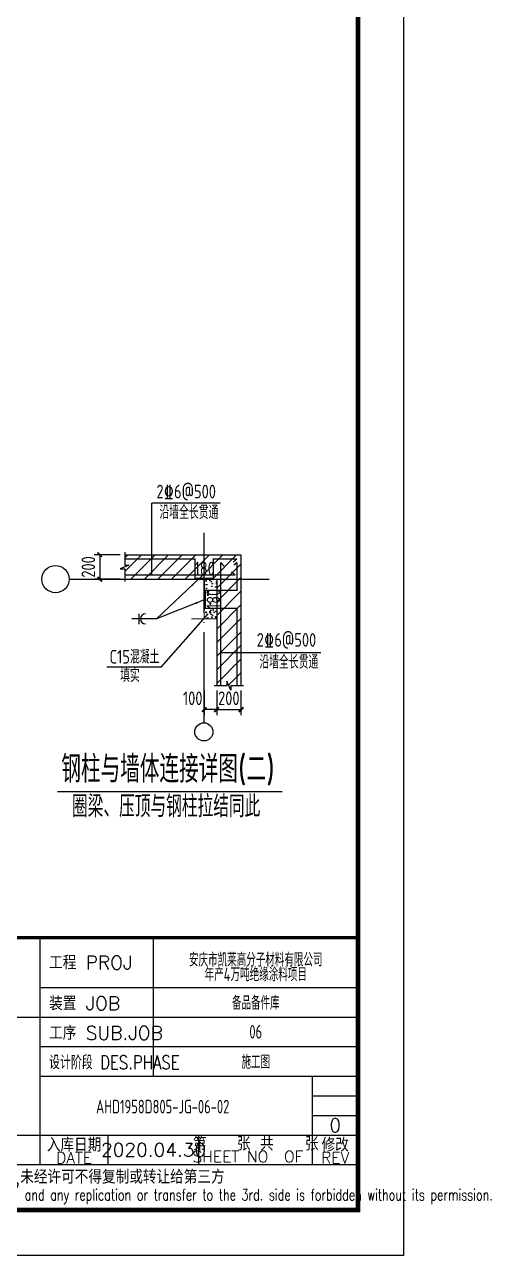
# Model space of a CAD drawing. Header units: millimetres. Extents: x 865974 to 875117, y 41124 to 44891.
# Drawn here: x 867645.5 to 867748.3, y 41123.6 to 41394.7 of the extents above; entities that cross this region are included whole.
import ezdxf
from ezdxf.enums import TextEntityAlignment as Align

# ---------------------------------------------------------------- set-up
doc = ezdxf.new("R2010")
doc.units = ezdxf.units.MM
doc.header["$LTSCALE"] = 1000
doc.header["$MEASUREMENT"] = 0
doc.linetypes.add('DOTE', pattern=[2.42, 2, -0.2, 0.02, -0.2])
for name, color, linetype in [('2', 3, 'Continuous'), ('AXIS', 3, 'Continuous'), ('DIM', 7, 'Continuous'), ('DOTE', 1, 'DOTE'), ('PUB_TEXT', 7, 'Continuous'), ('文字', 7, 'Continuous')]:
    doc.layers.add(name, color=color, linetype=linetype)
doc.styles.add('ECEC_TQ', font='txt_l.shx', dxfattribs={"bigfont": 'hztxt_l.shx'})
doc.styles.add('GBHZ', font='gbenor.shx', dxfattribs={"width": 0.9, "bigfont": 'gbcbig.shx'})
doc.styles.add('TSSD_REIN', font='tssdeng.shx', dxfattribs={"width": 0.7, "bigfont": 'tssdchn.shx'})
doc.dimstyles.new('Y10', dxfattribs={"dimscale": 0, "dimtxt": 3, "dimasz": 0.01, "dimexe": 1.2, "dimexo": 1, "dimgap": 1, "dimtad": 1, "dimdec": 0, "dimlfac": 10, "dimzin": 0, "dimdsep": 46, "dimtxsty": 'GBHZ', "dimblk1": 'DX', "dimblk2": 'DX', "dimsah": 1, "dimcen": 0.09, "dimdle": 1, "dimadec": 0, "dimazin": 0, "dimtfac": 1, "dimtdec": 0, "dimtix": 1, "dimtmove": 2, "dimatfit": 3, "dimldrblk": 'DX', "dimfxl": 0, "dimtolj": 1, "dimtzin": 0, "dimarcsym": 0})

# ---------------------------------------------------------------- blocks, each defined once
blk = doc.blocks.new('DX')
at = {"color": 0, "linetype": 'ByBlock', "const_width": 40}
blk.add_lwpolyline([(-54, -51), (46, 49)], dxfattribs=at)
blk = doc.blocks.new('*D576')
at = {"layer": 'Defpoints', "color": 0, "transparency": 16777216}
for p in [(867667.56, 41277.91), (867662.05, 41272.57), (867667.56, 41272.57)]:
    blk.add_point(p, dxfattribs=at)
at = {"layer": 'dim', "color": 0, "lineweight": -2, "transparency": 16777216}
for p, q in [((867666.56, 41277.91), (867660.85, 41277.91)), ((867662.05, 41277.92), (867662.05, 41277.93)), ((867662.05, 41277.91), (867662.05, 41272.57)), ((867666.56, 41272.57), (867660.85, 41272.57)), ((867662.05, 41272.56), (867662.05, 41272.55))]:
    blk.add_line(p, q, dxfattribs=at)
at = {"layer": 'dim', "color": 0, "lineweight": -2, "transparency": 16777216, "xscale": 0.01, "yscale": 0.01, "zscale": 0.01}
for p, rotation in [((867662.05, 41277.91), 270), ((867662.05, 41272.57), 90)]:
    blk.add_blockref('DX', p, dxfattribs=dict(at, rotation=rotation))
at = {"layer": 'dim', "color": 0, "transparency": 16777216, "insert": (867659.55, 41275.24), "char_height": 3, "attachment_point": 5, "rotation": 90, "style": 'GBHZ'}
blk.add_mtext('\\A1;200', dxfattribs=at)
blk = doc.blocks.new('*D577')
at = {"layer": 'Defpoints', "color": 0, "transparency": 16777216}
for p in [(867687.82, 41249.03), (867693.15, 41249.03), (867693.15, 41243.81)]:
    blk.add_point(p, dxfattribs=at)
at = {"layer": 'dim', "color": 0, "lineweight": -2, "transparency": 16777216}
for p, q in [((867687.82, 41248.03), (867687.82, 41242.61)), ((867693.15, 41248.03), (867693.15, 41242.61)), ((867687.81, 41243.81), (867687.8, 41243.81)), ((867687.82, 41243.81), (867693.15, 41243.81)), ((867693.16, 41243.81), (867693.17, 41243.81))]:
    blk.add_line(p, q, dxfattribs=at)
at = {"layer": 'dim', "color": 0, "lineweight": -2, "transparency": 16777216, "xscale": 0.01, "yscale": 0.01, "zscale": 0.01}
blk.add_blockref('DX', (867687.82, 41243.81), dxfattribs=at)
at = {"layer": 'dim', "color": 0, "lineweight": -2, "transparency": 16777216, "xscale": 0.01, "yscale": 0.01, "zscale": 0.01, "rotation": 180}
blk.add_blockref('DX', (867693.15, 41243.81), dxfattribs=at)
at = {"layer": 'dim', "color": 0, "transparency": 16777216, "insert": (867690.48, 41246.31), "char_height": 3, "attachment_point": 5, "style": 'GBHZ'}
blk.add_mtext('\\A1;200', dxfattribs=at)
blk = doc.blocks.new('*D570')
at = {"layer": 'Defpoints', "color": 0, "transparency": 16777216}
for p in [(867685.04, 41249.03), (867687.82, 41249.03), (867685.04, 41243.81)]:
    blk.add_point(p, dxfattribs=at)
at = {"layer": 'dim', "color": 0, "lineweight": -2, "transparency": 16777216}
for p, q in [((867685.04, 41248.03), (867685.04, 41242.61)), ((867687.82, 41248.03), (867687.82, 41242.61)), ((867687.81, 41243.81), (867685.05, 41243.81))]:
    blk.add_line(p, q, dxfattribs=at)
at = {"layer": 'dim', "color": 0, "lineweight": -2, "transparency": 16777216, "xscale": 0.01, "yscale": 0.01, "zscale": 0.01, "rotation": 180}
blk.add_blockref('DX', (867685.04, 41243.81), dxfattribs=at)
at = {"layer": 'dim', "color": 0, "lineweight": -2, "transparency": 16777216, "xscale": 0.01, "yscale": 0.01, "zscale": 0.01}
blk.add_blockref('DX', (867687.82, 41243.81), dxfattribs=at)
at = {"layer": 'dim', "color": 0, "transparency": 16777216, "insert": (867682.53, 41246.31), "char_height": 3, "attachment_point": 5, "style": 'GBHZ'}
blk.add_mtext('\\A1;100', dxfattribs=at)

msp = doc.modelspace()

# ---------------------------------------------------------------- hatches: boundary and pattern name
h = msp.add_hatch()
h.set_pattern_fill('ANSI31', color=256, scale=0.666667, style=0)
h.set_pattern_definition([(45, (867349.1264, 41294.0532), (-1.496709, 1.496709), [])])
h.paths.add_polyline_path([(867685.038, 41277.905), (867667.562, 41277.905), (867667.562, 41275.66), (867668.483, 41275.66), (867666.526, 41274.817), (867667.562, 41274.817), (867667.562, 41272.572), (867683.832, 41272.572), (867683.997, 41272.727), (867685.038, 41272.727)])
h.paths.add_polyline_path([(867687.038, 41277.016), (867690.984, 41277.016), (867690.984, 41277.905), (867685.038, 41277.905), (867685.038, 41272.727), (867687.038, 41272.727)], flags=17)
h.paths.add_polyline_path([(867693.149, 41277.905), (867690.984, 41277.905), (867690.984, 41277.016), (867687.038, 41277.016), (867687.038, 41272.727), (867685.038, 41272.727), (867685.038, 41272.572), (867686.038, 41272.572), (867687.816, 41272.572), (867687.816, 41266.103), (867692.26, 41266.103), (867692.26, 41256.398), (867693.149, 41256.398)])
h.paths.add_polyline_path([(867692.26, 41266.103), (867687.816, 41266.103), (867687.816, 41249.026), (867690.061, 41249.026), (867690.061, 41250.062), (867690.905, 41248.104), (867690.905, 41249.026), (867693.149, 41249.026), (867693.149, 41256.398), (867692.26, 41256.398)])
h.paths.add_polyline_path([(867674.658, 41275.457), (867677.918, 41275.457), (867677.918, 41277.059), (867674.658, 41277.059)], flags=24)
h.paths.add_polyline_path([(867683.931, 41272.936), (867686.362, 41272.936), (867686.362, 41274.537), (867683.931, 41274.537)], flags=9)
h.paths.add_polyline_path([(867692.1, 41271.192), (867692.1, 41273.962), (867690.337, 41273.962), (867690.337, 41271.192)], flags=24)
h.paths.add_polyline_path([(867688.049, 41275.382), (867690.819, 41275.382), (867690.819, 41277.145), (867688.049, 41277.145)], flags=24)
h.paths.add_polyline_path([(867692.024, 41257.722), (867692.024, 41260.983), (867690.423, 41260.983), (867690.423, 41257.722)], flags=24)
h = msp.add_hatch()
h.set_pattern_fill('AR-CONC', color=256, scale=0.013333, style=0)
h.set_pattern_definition([(50, (867349.1264, 41294.0532), (2.429129, -0.212521), [0.254, -2.794]), (355, (867349.1264, 41294.0532), (-0.469904, 2.547422), [0.2032, -2.2352]), (100.451, (867349.3289, 41294.0355), (1.959233, 2.334889), [0.215867, -2.374533]), (46.1842, (867349.1264, 41294.7306), (3.614387, -0.560564), [0.381, -4.191]), (96.6356, (867349.4276, 41294.684), (3.16539, 3.299007), [0.3238, -3.5618]), (351.184, (867349.1264, 41294.7306), (3.165395, 3.299), [0.3048, -3.3528]), (21, (867349.465, 41294.5612), (2.021532, -1.36354), [0.254, -2.794]), (326, (867349.465, 41294.5612), (0.824027, 2.45584), [0.2032, -2.2352]), (71.4514, (867349.6336, 41294.4476), (2.845553, 1.092305), [0.215867, -2.374533]), (37.5, (867349.1264, 41294.0532), (0.0411814, 1.1274005), [0, -2.2081067, 0, -2.2690667, 0, -2.2436667]), (7.5, (867349.1264, 41294.0532), (0.890929, 1.335741), [0, -1.2937067, 0, -2.1573067, 0, -0.8551333]), (327.5, (867348.3712, 41294.0532), (1.8078746, -0.0763833), [0, -0.8466667, 0, -2.6416, 0, -3.5052]), (317.5, (867348.0325, 41294.0532), (1.975056, 0.33902), [0, -1.100667, 0, -1.754293, 0, -2.4892])])
h.paths.add_polyline_path([(867687.816, 41270.103), (867685.305, 41270.103), (867685.305, 41266.103), (867687.816, 41266.103)])
h.paths.add_polyline_path([(867687.816, 41272.461), (867685.038, 41272.461), (867685.038, 41267.996), (867685.305, 41268.103), (867685.305, 41270.103), (867687.816, 41270.103)])
h.paths.add_polyline_path([(867687.816, 41266.103), (867685.305, 41266.103), (867685.305, 41268.103), (867685.038, 41267.996), (867685.038, 41263.794), (867687.816, 41263.794)])
h.paths.add_polyline_path([(867686.989, 41266.958), (867686.989, 41269.389), (867685.388, 41269.389), (867685.388, 41266.958)], flags=24)

# ---------------------------------------------------------------- linework, layer by layer
at = {"color": 0}
msp.add_line((867728.912, 41717.604), (867728.912, 41123.604), dxfattribs=at)
for p, q in [((867673.529, 41273.461), (867673.529, 41289.315)), ((867688.558, 41289.315), (867673.529, 41289.315)), ((867667.562, 41277.905), (867693.149, 41277.905)), ((867693.149, 41277.905), (867693.149, 41249.026)), ((867667.562, 41272.572), (867687.816, 41272.572)), ((867683.98, 41272.711), (867674.523, 41263.794)), ((867685.029, 41272.452), (867685.029, 41265.785)), ((867687.816, 41272.572), (867687.816, 41249.026)), ((867685.305, 41268.103), (867674.523, 41263.794)), ((867674.523, 41263.794), (867669.14, 41263.794)), ((867670.775, 41263.794), (867670.775, 41264.89)), ((867670.775, 41262.607), (867670.775, 41263.794)), ((867675.574, 41253.164), (867685.963, 41264.907)), ((867688.705, 41256.398), (867710.742, 41256.398)), ((867675.574, 41253.164), (867663.645, 41253.164)), ((867648.912, 41143.604), (867648.912, 41193.604)), ((867673.912, 41163.104), (867673.912, 41193.604)), ((867718.912, 41133.604), (867718.912, 41193.604)), ((867648.912, 41182.604), (867718.912, 41182.604)), ((867538.912, 41176.104), (867648.912, 41176.104)), ((867648.912, 41176.104), (867718.912, 41176.104)), ((867648.912, 41169.604), (867718.912, 41169.604)), ((867648.912, 41163.104), (867718.912, 41163.104)), ((867708.912, 41143.604), (867708.912, 41163.104)), ((867708.912, 41158.771), (867718.912, 41158.771)), ((867708.912, 41154.438), (867718.912, 41154.438)), ((867593.912, 41150.104), (867718.912, 41150.104)), ((867663.912, 41143.604), (867663.912, 41150.104)), ((867683.912, 41143.604), (867683.912, 41150.104)), ((867538.912, 41143.604), (867718.912, 41143.604)), ((867538.912, 41133.604), (867718.912, 41133.604)), ((867728.912, 41123.604), (866887.912, 41123.604))]:
    msp.add_line(p, q)
at = {"color": 0, "const_width": 1}
msp.add_lwpolyline([(867718.912, 41133.604), (866912.912, 41133.604), (866912.912, 41707.604), (867718.912, 41707.604)], close=True, dxfattribs=at)
for points in [[(867667.562, 41278.498), (867667.562, 41275.66), (867668.483, 41275.66), (867666.526, 41274.817), (867667.562, 41274.817), (867667.562, 41272.015)], [(867693.742, 41249.026), (867690.905, 41249.026), (867690.905, 41248.104), (867690.061, 41250.062), (867690.061, 41249.026), (867687.259, 41249.026)]]:
    msp.add_lwpolyline(points)
for points, const_width in [([(867682.26, 41272.461), (867687.816, 41272.461)], 0.222), ([(867685.022, 41272.411), (867685.022, 41263.794)], 0.222), ([(867682.26, 41263.794), (867687.816, 41263.794)], 0.222), ([(867718.912, 41193.604), (867538.912, 41193.604)], 0.7)]:
    msp.add_lwpolyline(points, dxfattribs=dict(const_width=const_width))
for points in [[(867683.98, 41272.711, 0, 0.356, 0), (867682.367, 41271.191, 0.356, 0.356, 0)], [(867685.305, 41268.103, 0, 0.356, 0), (867683.136, 41267.236, 0.356, 0.356, 0)]]:
    msp.add_lwpolyline(points, format="xyseb")
for centre, radius in [((867652.308, 41272.572), 3), ((867684.99, 41238.91), 2)]:
    msp.add_circle(centre, radius)
msp.add_arc((867672.137, 41263.794), 1.095, 90, 270)
at = {"layer": '2', "color": 1, "const_width": 0.3}
for points in [[(867692.26, 41277.016), (867687.038, 41277.016), (867687.038, 41272.727), (867683.038, 41272.727), (867683.038, 41277.016), (867667.562, 41277.016)], [(867692.26, 41276.248), (867692.26, 41270.103), (867685.305, 41270.103), (867685.305, 41266.103), (867692.26, 41266.103), (867692.26, 41249.026)], [(867688.705, 41249.026), (867688.705, 41276.248)], [(867688.705, 41276.248), (867689.413, 41275.409)], [(867692.26, 41277.016), (867691.422, 41276.308)], [(867692.26, 41276.248), (867691.567, 41275.625)], [(867667.562, 41273.461), (867691.898, 41273.461)], [(867691.898, 41273.461), (867691.059, 41274.169)]]:
    msp.add_lwpolyline(points, dxfattribs=at)
at = {"layer": 'DOTE', "linetype": 'DOTE', "ltscale": 0.01}
for p, q in [((867685.038, 41240.909), (867685.038, 41282.724)), ((867655.304, 41272.572), (867699.356, 41272.572))]:
    msp.add_line(p, q, dxfattribs=at)
at = {"layer": '文字', "color": 6, "const_width": 0.32}
msp.add_lwpolyline([(867652.738, 41225.758), (867702.272, 41225.758)], dxfattribs=at)

# ---------------------------------------------------------------- texts
at = {"style": 'ECEC_TQ'}
for s, p in [('工程 PROJ', (867650.912, 41186.604)), ('装置 JOB', (867650.912, 41177.604)), ('工序 SUB.JOB', (867650.912, 41171.104))]:
    msp.add_text(s, height=3, dxfattribs=at).set_placement(p)
at = {"style": 'ECEC_TQ', "width": 0.8}
msp.add_text('设计阶段 DES.PHASE', height=3, dxfattribs=at).set_placement((867650.912, 41164.604))
at = {"style": 'ECEC_TQ'}
for s, height, p in [('入库日期', 3, (867656.412, 41148.104)), ('第   张 共   张', 3, (867696.412, 41148.354)), ('修改', 3, (867713.912, 41148.104)), ('DATE', 2.5, (867656.412, 41145.104)), ('SHEET NO  OF  ', 2.5, (867696.412, 41145.354)), ('REV', 2.5, (867713.912, 41145.104)), ('本文件专有权属安徽华东化工医药工程有限责任公司所有,未经许可不得复制或转让给第三方', 3, (867628.912, 41140.604))]:
    msp.add_text(s, height=height, dxfattribs=at).set_placement(p, align=Align.MIDDLE)
at = {"style": 'ECEC_TQ', "width": 0.72}
msp.add_text('The proprietary right of this document belongs to Anhui Huadong Chemical And Medical Engineering  Co.,Ltd.  and any replication or transfer to the 3rd. side is forbidden without its permission. ', height=2.5, dxfattribs=at).set_placement((867628.912, 41136.604), align=Align.MIDDLE)
at = {"style": 'ECEC_TQ'}
for tag, text, p in [('0', '0', (867713.912, 41152.271)), ('2020.04.30', ' ', (867673.912, 41146.854))]:
    msp.add_attdef(tag, text=text, height=3, dxfattribs=at).set_placement(p, align=Align.MIDDLE)
at = {"layer": '2', "color": 7, "style": 'GBHZ', "width": 0.9}
for s, p in [('2%%1326@500', (867674.536, 41290.349)), ('沿墙全长贯通', (867675.209, 41285.783)), ('180', (867682.925, 41273.388)), ('2%%1326@500', (867696.618, 41257.673)), ('C15混凝土', (867664.232, 41253.955)), ('沿墙全长贯通', (867697.217, 41252.806)), ('填实', (867666.545, 41249.876))]:
    msp.add_text(s, height=3, dxfattribs=at).set_placement(p)
msp.add_text('180', height=3, rotation=90, dxfattribs=at).set_placement((867688.581, 41265.973))
at = {"layer": 'AXIS', "style": 'TSSD_REIN', "width": 0.7}
for s, p in [('安庆市凯莱高分子材料有限公司', (867696.412, 41188.88)), ('年产4万吨绝缘涂料项目', (867696.412, 41185.65)), ('备品备件库', (867696.412, 41179.354)), ('06', (867696.412, 41172.854)), ('施工图', (867696.412, 41166.354)), ('AHD1958D805-JG-06-02', (867675.924, 41156.373))]:
    msp.add_text(s, height=3, dxfattribs=at).set_placement(p, align=Align.MIDDLE)
at = {"layer": 'PUB_TEXT', "style": 'GBHZ'}
for s, height, p in [('钢柱与墙体连接详图(二)', 6, (867653.601, 41227.71)), ('圈梁、压顶与钢柱拉结同此', 4.8, (867655.95, 41220.109))]:
    msp.add_text(s, height=height, dxfattribs=at).set_placement(p)

# ---------------------------------------------------------------- dimensions: what is measured, and where the dimension line sits
at = {"layer": 'dim'}
dim = msp.add_linear_dim(base=(867662.046, 41272.572), p1=(867667.562, 41277.905), p2=(867667.562, 41272.572), angle=90, text='200', dimstyle='Y10', override={"dimscale": 1}, dxfattribs=at)
dim.commit()
dim.dimension.update_dxf_attribs({"geometry": '*D576', "text_midpoint": (867659.546, 41275.239)})
dim = msp.add_linear_dim(base=(867685.038, 41243.805), p1=(867687.816, 41249.026), p2=(867685.038, 41249.026), angle=180, text='100', dimstyle='Y10', override={"dimscale": 1}, dxfattribs=at)
dim.commit()
dim.dimension.update_dxf_attribs({"geometry": '*D570', "text_midpoint": (867682.527, 41246.305), "dimtype": 160})
dim = msp.add_linear_dim(base=(867693.149, 41243.805), p1=(867687.816, 41249.026), p2=(867693.149, 41249.026), text='200', dimstyle='Y10', override={"dimscale": 1}, dxfattribs=at)
dim.commit()
dim.dimension.update_dxf_attribs({"geometry": '*D577', "text_midpoint": (867690.483, 41246.305)})

doc.saveas('drawing.dxf')
